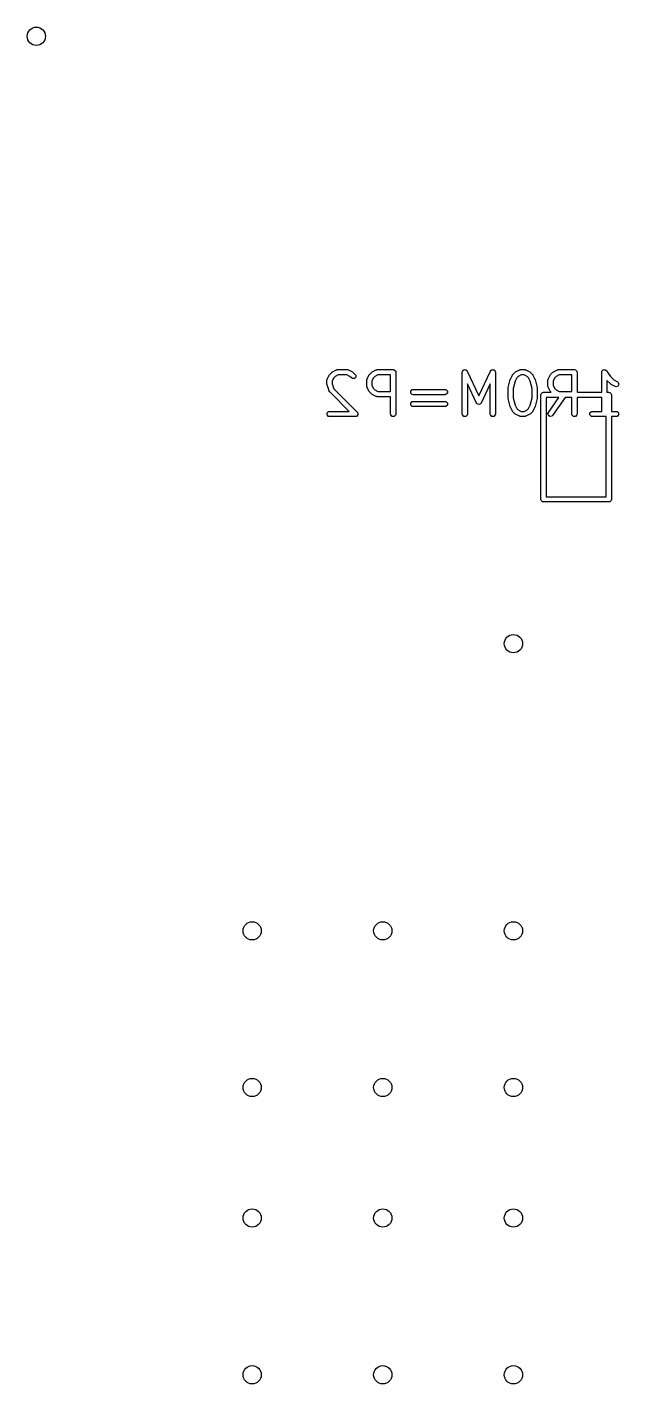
# Model space of a CAD drawing. Header units: inches. Extents: x 0.38 to 5.39, y 0.07 to 3.28.
# Drawn here: x 0.383 to 0.829, y 2.074 to 3.097 of the extents above; entities that cross this region are included whole.
import ezdxf

# ---------------------------------------------------------------- set-up
doc = ezdxf.new("R2010")
doc.units = ezdxf.units.IN
doc.header["$MEASUREMENT"] = 0
doc.layers.add('BLACK', color=250, linetype='CONTINUOUS')

msp = doc.modelspace()

# ---------------------------------------------------------------- linework, layer by layer
at = {"layer": 'BLACK', "linetype": 'CONTINUOUS'}
for p, q in [((0.6091, 2.8316), (0.6106, 2.8346)), ((0.6106, 2.8346), (0.6108, 2.8349)), ((0.6108, 2.8349), (0.611, 2.8351)), ((0.611, 2.8351), (0.6125, 2.8366)), ((0.6125, 2.8366), (0.6127, 2.8368)), ((0.6127, 2.8368), (0.613, 2.837)), ((0.613, 2.837), (0.616, 2.8385)), ((0.615, 2.8336), (0.614, 2.8326)), ((0.6173, 2.8348), (0.615, 2.8336)), ((0.616, 2.8385), (0.6161, 2.8385)), ((0.6161, 2.8385), (0.6161, 2.8386)), ((0.6161, 2.8386), (0.6164, 2.8386)), ((0.6164, 2.8386), (0.6167, 2.8387)), ((0.6167, 2.8387), (0.6168, 2.8387)), ((0.6168, 2.8387), (0.6169, 2.8387)), ((0.6169, 2.8387), (0.6244, 2.8387)), ((0.6239, 2.8348), (0.6173, 2.8348)), ((0.6262, 2.8336), (0.6239, 2.8348)), ((0.6244, 2.8387), (0.6245, 2.8387)), ((0.6245, 2.8387), (0.6245, 2.8387)), ((0.6245, 2.8387), (0.6248, 2.8386)), ((0.6248, 2.8386), (0.6251, 2.8386)), ((0.6251, 2.8386), (0.6251, 2.8385)), ((0.6251, 2.8385), (0.6252, 2.8385)), ((0.6252, 2.8385), (0.6282, 2.837)), ((0.6275, 2.8324), (0.6262, 2.8336)), ((0.6282, 2.837), (0.6285, 2.8368)), ((0.6285, 2.8368), (0.6287, 2.8366)), ((0.6287, 2.8366), (0.6302, 2.8351)), ((0.6302, 2.8351), (0.6307, 2.8345)), ((0.6307, 2.8345), (0.6307, 2.833)), ((0.6391, 2.8316), (0.6406, 2.8346)), ((0.6406, 2.8346), (0.6408, 2.8349)), ((0.6408, 2.8349), (0.641, 2.8351)), ((0.641, 2.8351), (0.6425, 2.8366)), ((0.6425, 2.8366), (0.6427, 2.8368)), ((0.6427, 2.8368), (0.643, 2.837)), ((0.643, 2.837), (0.646, 2.8385)), ((0.645, 2.8336), (0.644, 2.8326)), ((0.6473, 2.8348), (0.645, 2.8336)), ((0.646, 2.8385), (0.6461, 2.8385)), ((0.6461, 2.8385), (0.6461, 2.8386)), ((0.6461, 2.8386), (0.6464, 2.8386)), ((0.6464, 2.8386), (0.6467, 2.8387)), ((0.6467, 2.8387), (0.6468, 2.8387)), ((0.6468, 2.8387), (0.6469, 2.8387)), ((0.6469, 2.8387), (0.6589, 2.8387)), ((0.6569, 2.8348), (0.6473, 2.8348)), ((0.6569, 2.8222), (0.6569, 2.8348)), ((0.6589, 2.8387), (0.6596, 2.8386)), ((0.6596, 2.8386), (0.6607, 2.8375)), ((0.6607, 2.8375), (0.6608, 2.8368)), ((0.6608, 2.8368), (0.6608, 2.8053)), ((0.7109, 2.8368), (0.711, 2.8375)), ((0.7109, 2.8053), (0.7109, 2.8368)), ((0.711, 2.8375), (0.7113, 2.8378)), ((0.7113, 2.8378), (0.7114, 2.8381)), ((0.7114, 2.8381), (0.7118, 2.8383)), ((0.7118, 2.8383), (0.7121, 2.8386)), ((0.7121, 2.8386), (0.7124, 2.8386)), ((0.7124, 2.8386), (0.7128, 2.8387)), ((0.7128, 2.8387), (0.7132, 2.8386)), ((0.7132, 2.8386), (0.7136, 2.8386)), ((0.7136, 2.8386), (0.7138, 2.8383)), ((0.7138, 2.8383), (0.7142, 2.8382)), ((0.7142, 2.8382), (0.7146, 2.8376)), ((0.7146, 2.8376), (0.7233, 2.8189)), ((0.7233, 2.8189), (0.7321, 2.8376)), ((0.7321, 2.8376), (0.7325, 2.8382)), ((0.7325, 2.8382), (0.7328, 2.8383)), ((0.7328, 2.8383), (0.7331, 2.8386)), ((0.7331, 2.8386), (0.7335, 2.8386)), ((0.7335, 2.8386), (0.7339, 2.8387)), ((0.7339, 2.8387), (0.7342, 2.8386)), ((0.7342, 2.8386), (0.7346, 2.8386)), ((0.7346, 2.8386), (0.7349, 2.8383)), ((0.7349, 2.8383), (0.7353, 2.8381)), ((0.7353, 2.8381), (0.7354, 2.8378)), ((0.7354, 2.8378), (0.7357, 2.8375)), ((0.7357, 2.8375), (0.7358, 2.8368)), ((0.7358, 2.8368), (0.7358, 2.8053)), ((0.7471, 2.8316), (0.7486, 2.8346)), ((0.7486, 2.8346), (0.7488, 2.8349)), ((0.7488, 2.8349), (0.7489, 2.8351)), ((0.7489, 2.8351), (0.7504, 2.8366)), ((0.7504, 2.8366), (0.7507, 2.8368)), ((0.7507, 2.8368), (0.751, 2.837)), ((0.751, 2.837), (0.754, 2.8385)), ((0.753, 2.8336), (0.752, 2.8326)), ((0.7553, 2.8348), (0.753, 2.8336)), ((0.754, 2.8385), (0.7541, 2.8385)), ((0.7541, 2.8385), (0.7541, 2.8386)), ((0.7541, 2.8386), (0.7544, 2.8386)), ((0.7544, 2.8386), (0.7547, 2.8387)), ((0.7547, 2.8387), (0.7547, 2.8387)), ((0.7547, 2.8387), (0.7548, 2.8387)), ((0.7548, 2.8387), (0.7578, 2.8387)), ((0.7574, 2.8348), (0.7553, 2.8348)), ((0.7597, 2.8336), (0.7574, 2.8348)), ((0.7578, 2.8387), (0.7579, 2.8387)), ((0.7579, 2.8387), (0.758, 2.8387)), ((0.758, 2.8387), (0.7583, 2.8386)), ((0.7583, 2.8386), (0.7586, 2.8386)), ((0.7586, 2.8386), (0.7586, 2.8385)), ((0.7586, 2.8385), (0.7587, 2.8385)), ((0.7587, 2.8385), (0.7617, 2.837)), ((0.7607, 2.8326), (0.7597, 2.8336)), ((0.7617, 2.837), (0.762, 2.8368)), ((0.762, 2.8368), (0.7622, 2.8366)), ((0.7622, 2.8366), (0.7637, 2.8351)), ((0.7637, 2.8351), (0.7639, 2.8349)), ((0.7639, 2.8349), (0.7641, 2.8346)), ((0.7641, 2.8346), (0.7656, 2.8316)), ((0.7756, 2.8316), (0.7771, 2.8346)), ((0.7771, 2.8346), (0.7773, 2.8349)), ((0.7773, 2.8349), (0.7774, 2.8351)), ((0.7774, 2.8351), (0.7789, 2.8366)), ((0.7789, 2.8366), (0.7792, 2.8368)), ((0.7792, 2.8368), (0.7795, 2.837)), ((0.7795, 2.837), (0.7825, 2.8385)), ((0.7815, 2.8336), (0.7805, 2.8326)), ((0.7838, 2.8348), (0.7815, 2.8336)), ((0.7825, 2.8385), (0.7826, 2.8386)), ((0.7825, 2.8385), (0.7825, 2.8385)), ((0.7826, 2.8386), (0.7829, 2.8386)), ((0.7829, 2.8386), (0.7832, 2.8387)), ((0.7832, 2.8387), (0.7832, 2.8387)), ((0.7832, 2.8387), (0.7833, 2.8387)), ((0.7833, 2.8387), (0.7953, 2.8387)), ((0.7934, 2.8348), (0.7838, 2.8348)), ((0.7934, 2.8222), (0.7934, 2.8348)), ((0.7953, 2.8387), (0.7961, 2.8386)), ((0.7961, 2.8386), (0.7972, 2.8375)), ((0.7972, 2.8375), (0.7973, 2.8368)), ((0.7973, 2.8368), (0.7973, 2.8216)), ((0.8159, 2.8368), (0.816, 2.8375)), ((0.8159, 2.8216), (0.8159, 2.8368)), ((0.816, 2.8375), (0.8162, 2.8377)), ((0.8162, 2.8379), (0.8167, 2.8382)), ((0.8162, 2.8377), (0.8162, 2.8379)), ((0.8167, 2.8382), (0.8171, 2.8386)), ((0.8171, 2.8386), (0.8173, 2.8386)), ((0.8173, 2.8386), (0.8174, 2.8387)), ((0.8174, 2.8387), (0.818, 2.8386)), ((0.818, 2.8386), (0.8186, 2.8386)), ((0.8186, 2.8386), (0.8187, 2.8384)), ((0.8187, 2.8384), (0.8189, 2.8384)), ((0.8189, 2.8384), (0.8195, 2.8378)), ((0.8195, 2.8378), (0.8224, 2.8335)), ((0.8224, 2.8335), (0.825, 2.8309)), ((0.6089, 2.8309), (0.609, 2.8312)), ((0.6089, 2.8308), (0.6089, 2.8309)), ((0.6089, 2.8309), (0.6089, 2.8309)), ((0.6089, 2.8278), (0.6089, 2.8308)), ((0.6089, 2.8274), (0.6089, 2.8278)), ((0.609, 2.8271), (0.6089, 2.8274)), ((0.609, 2.8312), (0.609, 2.8315)), ((0.609, 2.8315), (0.6091, 2.8315)), ((0.6105, 2.8226), (0.609, 2.8271)), ((0.6091, 2.8315), (0.6091, 2.8316)), ((0.614, 2.8326), (0.6128, 2.8303)), ((0.6128, 2.8303), (0.6128, 2.8281)), ((0.6128, 2.8281), (0.6141, 2.8243)), ((0.6141, 2.8243), (0.6317, 2.8067)), ((0.6281, 2.8319), (0.6275, 2.8324)), ((0.6296, 2.8319), (0.6281, 2.8319)), ((0.6307, 2.833), (0.6296, 2.8319)), ((0.6389, 2.8309), (0.639, 2.8312)), ((0.6389, 2.8308), (0.6389, 2.8309)), ((0.6389, 2.8309), (0.6389, 2.8309)), ((0.6389, 2.8263), (0.6389, 2.8308)), ((0.6389, 2.8262), (0.6389, 2.8263)), ((0.6389, 2.8261), (0.6389, 2.8262)), ((0.639, 2.8258), (0.6389, 2.8261)), ((0.639, 2.8312), (0.639, 2.8315)), ((0.639, 2.8315), (0.6391, 2.8315)), ((0.639, 2.8255), (0.639, 2.8258)), ((0.6391, 2.8255), (0.639, 2.8255)), ((0.6391, 2.8315), (0.6391, 2.8316)), ((0.6391, 2.8254), (0.6391, 2.8255)), ((0.6406, 2.8224), (0.6391, 2.8254)), ((0.644, 2.8326), (0.6428, 2.8303)), ((0.6428, 2.8303), (0.6428, 2.8267)), ((0.6428, 2.8267), (0.644, 2.8244)), ((0.644, 2.8244), (0.645, 2.8234)), ((0.645, 2.8234), (0.6473, 2.8222)), ((0.672, 2.8225), (0.6731, 2.8236)), ((0.6731, 2.8236), (0.6738, 2.8237)), ((0.6738, 2.8237), (0.6978, 2.8237)), ((0.6978, 2.8237), (0.6986, 2.8236)), ((0.6986, 2.8236), (0.6997, 2.8225)), ((0.7216, 2.8134), (0.7148, 2.8279)), ((0.7148, 2.8279), (0.7148, 2.8053)), ((0.7319, 2.8279), (0.7251, 2.8134)), ((0.7319, 2.8053), (0.7319, 2.8279)), ((0.7454, 2.8252), (0.7469, 2.8312)), ((0.7454, 2.825), (0.7454, 2.8252)), ((0.7454, 2.8248), (0.7454, 2.825)), ((0.7454, 2.8173), (0.7454, 2.8248)), ((0.7469, 2.8312), (0.747, 2.8314)), ((0.747, 2.8314), (0.7471, 2.8316)), ((0.7507, 2.8301), (0.7493, 2.8245)), ((0.7493, 2.8245), (0.7493, 2.8175)), ((0.752, 2.8326), (0.7507, 2.8301)), ((0.762, 2.8301), (0.7607, 2.8326)), ((0.7634, 2.8245), (0.762, 2.8301)), ((0.7634, 2.8175), (0.7634, 2.8245)), ((0.7656, 2.8316), (0.7657, 2.8314)), ((0.7657, 2.8314), (0.7657, 2.8312)), ((0.7657, 2.8312), (0.7672, 2.8252)), ((0.7672, 2.8252), (0.7673, 2.825)), ((0.7673, 2.825), (0.7673, 2.8248)), ((0.7673, 2.8248), (0.7673, 2.8173)), ((0.7754, 2.8309), (0.7755, 2.8312)), ((0.7754, 2.8308), (0.7754, 2.8309)), ((0.7754, 2.8309), (0.7754, 2.8309)), ((0.7754, 2.8263), (0.7754, 2.8308)), ((0.7754, 2.8262), (0.7754, 2.8263)), ((0.7754, 2.8261), (0.7754, 2.8262)), ((0.7755, 2.8258), (0.7754, 2.8261)), ((0.7755, 2.8315), (0.7756, 2.8316)), ((0.7755, 2.8312), (0.7755, 2.8315)), ((0.7755, 2.8315), (0.7755, 2.8315)), ((0.7755, 2.8255), (0.7755, 2.8258)), ((0.7756, 2.8254), (0.7755, 2.8255)), ((0.7755, 2.8255), (0.7755, 2.8255)), ((0.7771, 2.8224), (0.7756, 2.8254)), ((0.7805, 2.8326), (0.7793, 2.8303)), ((0.7793, 2.8303), (0.7793, 2.8267)), ((0.7793, 2.8267), (0.7805, 2.8244)), ((0.7805, 2.8244), (0.7815, 2.8234)), ((0.7815, 2.8234), (0.7838, 2.8222)), ((0.8224, 2.8279), (0.8198, 2.8305)), ((0.8198, 2.8305), (0.8198, 2.8216)), ((0.8227, 2.8277), (0.8224, 2.8279)), ((0.8229, 2.8275), (0.8227, 2.8277)), ((0.8259, 2.826), (0.8229, 2.8275)), ((0.825, 2.8309), (0.8277, 2.8295)), ((0.8267, 2.8258), (0.8259, 2.826)), ((0.8281, 2.8263), (0.8267, 2.8258)), ((0.8277, 2.8295), (0.8283, 2.829)), ((0.8288, 2.8276), (0.8281, 2.8263)), ((0.8283, 2.829), (0.8288, 2.8276)), ((0.6105, 2.8225), (0.6105, 2.8226)), ((0.6107, 2.8222), (0.6105, 2.8225)), ((0.6105, 2.8225), (0.6105, 2.8225)), ((0.6109, 2.822), (0.6107, 2.8222)), ((0.6109, 2.8219), (0.6109, 2.822)), ((0.611, 2.8219), (0.6109, 2.8219)), ((0.6256, 2.8072), (0.611, 2.8219)), ((0.6408, 2.8221), (0.6406, 2.8224)), ((0.641, 2.8219), (0.6408, 2.8221)), ((0.6425, 2.8204), (0.641, 2.8219)), ((0.6427, 2.8202), (0.6425, 2.8204)), ((0.643, 2.82), (0.6427, 2.8202)), ((0.646, 2.8185), (0.643, 2.82)), ((0.6461, 2.8185), (0.646, 2.8185)), ((0.6461, 2.8184), (0.6461, 2.8185)), ((0.6464, 2.8184), (0.6461, 2.8184)), ((0.6467, 2.8183), (0.6464, 2.8184)), ((0.6468, 2.8183), (0.6467, 2.8183)), ((0.6469, 2.8183), (0.6468, 2.8183)), ((0.6569, 2.8183), (0.6469, 2.8183)), ((0.6473, 2.8222), (0.6569, 2.8222)), ((0.6569, 2.8053), (0.6569, 2.8183)), ((0.672, 2.821), (0.672, 2.8225)), ((0.6731, 2.8199), (0.672, 2.821)), ((0.672, 2.8135), (0.6731, 2.8146)), ((0.672, 2.812), (0.672, 2.8135)), ((0.6738, 2.8198), (0.6731, 2.8199)), ((0.6731, 2.8146), (0.6738, 2.8147)), ((0.6978, 2.8198), (0.6738, 2.8198)), ((0.6738, 2.8147), (0.6978, 2.8147)), ((0.6986, 2.8199), (0.6978, 2.8198)), ((0.6978, 2.8147), (0.6986, 2.8146)), ((0.6997, 2.821), (0.6986, 2.8199)), ((0.6986, 2.8146), (0.6997, 2.8135)), ((0.6997, 2.8225), (0.6997, 2.821)), ((0.6997, 2.8135), (0.6997, 2.812)), ((0.7219, 2.813), (0.7216, 2.8134)), ((0.7219, 2.8129), (0.7219, 2.813)), ((0.722, 2.8128), (0.7219, 2.8129)), ((0.7219, 2.8129), (0.7219, 2.8129)), ((0.7226, 2.8126), (0.722, 2.8128)), ((0.7247, 2.8128), (0.724, 2.8126)), ((0.7248, 2.8129), (0.7247, 2.8129)), ((0.7247, 2.8129), (0.7247, 2.8128)), ((0.7251, 2.8134), (0.7248, 2.813)), ((0.7248, 2.813), (0.7248, 2.8129)), ((0.7454, 2.817), (0.7454, 2.8173)), ((0.7454, 2.8168), (0.7454, 2.817)), ((0.7469, 2.8108), (0.7454, 2.8168)), ((0.7493, 2.8175), (0.7507, 2.8119)), ((0.762, 2.8119), (0.7634, 2.8175)), ((0.7672, 2.8168), (0.7657, 2.8108)), ((0.7673, 2.817), (0.7672, 2.8168)), ((0.7673, 2.8173), (0.7673, 2.817)), ((0.7701, 2.8196), (0.7703, 2.8204)), ((0.7701, 2.7409), (0.7701, 2.8196)), ((0.7703, 2.8204), (0.7713, 2.8214)), ((0.7713, 2.8214), (0.7721, 2.8216)), ((0.7721, 2.8216), (0.7777, 2.8216)), ((0.7836, 2.8177), (0.7741, 2.8177)), ((0.7741, 2.8177), (0.7741, 2.7429)), ((0.7757, 2.8064), (0.7836, 2.8177)), ((0.7773, 2.8221), (0.7771, 2.8224)), ((0.7774, 2.8219), (0.7773, 2.8221)), ((0.7777, 2.8216), (0.7774, 2.8219)), ((0.7884, 2.8177), (0.7789, 2.8041)), ((0.7838, 2.8222), (0.7934, 2.8222)), ((0.7934, 2.8177), (0.7884, 2.8177)), ((0.7934, 2.8053), (0.7934, 2.8177)), ((0.7973, 2.8216), (0.8159, 2.8216)), ((0.7973, 2.8177), (0.7973, 2.8053)), ((0.8159, 2.8177), (0.7973, 2.8177)), ((0.8159, 2.8072), (0.8159, 2.8177)), ((0.8198, 2.8216), (0.8213, 2.8216)), ((0.8213, 2.8216), (0.8221, 2.8214)), ((0.8221, 2.8214), (0.8231, 2.8204)), ((0.8231, 2.8204), (0.8233, 2.8196)), ((0.8233, 2.8196), (0.8233, 2.8072)), ((0.609, 2.806), (0.6101, 2.8071)), ((0.609, 2.8045), (0.609, 2.806)), ((0.6101, 2.8034), (0.609, 2.8045)), ((0.6101, 2.8071), (0.6109, 2.8072)), ((0.6109, 2.8033), (0.6101, 2.8034)), ((0.6109, 2.8072), (0.6256, 2.8072)), ((0.6304, 2.8033), (0.6109, 2.8033)), ((0.6311, 2.8034), (0.6304, 2.8033)), ((0.6322, 2.8045), (0.6311, 2.8034)), ((0.6317, 2.8067), (0.6322, 2.806)), ((0.6322, 2.806), (0.6322, 2.8045)), ((0.657, 2.8045), (0.6569, 2.8053)), ((0.6581, 2.8034), (0.657, 2.8045)), ((0.6596, 2.8034), (0.6581, 2.8034)), ((0.6607, 2.8045), (0.6596, 2.8034)), ((0.6608, 2.8053), (0.6607, 2.8045)), ((0.6731, 2.8109), (0.672, 2.812)), ((0.6738, 2.8108), (0.6731, 2.8109)), ((0.6978, 2.8108), (0.6738, 2.8108)), ((0.6986, 2.8109), (0.6978, 2.8108)), ((0.6997, 2.812), (0.6986, 2.8109)), ((0.711, 2.8045), (0.7109, 2.8053)), ((0.7121, 2.8034), (0.711, 2.8045)), ((0.7136, 2.8034), (0.7121, 2.8034)), ((0.7147, 2.8045), (0.7136, 2.8034)), ((0.7148, 2.8053), (0.7147, 2.8045)), ((0.7233, 2.8123), (0.7226, 2.8126)), ((0.7234, 2.8123), (0.7233, 2.8123)), ((0.7233, 2.8123), (0.7233, 2.8123)), ((0.724, 2.8126), (0.7234, 2.8123)), ((0.732, 2.8045), (0.7319, 2.8053)), ((0.7331, 2.8034), (0.732, 2.8045)), ((0.7346, 2.8034), (0.7331, 2.8034)), ((0.7357, 2.8045), (0.7346, 2.8034)), ((0.7358, 2.8053), (0.7357, 2.8045)), ((0.747, 2.8106), (0.7469, 2.8108)), ((0.7471, 2.8104), (0.747, 2.8106)), ((0.7486, 2.8074), (0.7471, 2.8104)), ((0.7488, 2.8071), (0.7486, 2.8074)), ((0.7489, 2.8069), (0.7488, 2.8071)), ((0.7504, 2.8054), (0.7489, 2.8069)), ((0.7507, 2.8052), (0.7504, 2.8054)), ((0.7507, 2.8119), (0.752, 2.8094)), ((0.751, 2.805), (0.7507, 2.8052)), ((0.754, 2.8035), (0.751, 2.805)), ((0.752, 2.8094), (0.753, 2.8084)), ((0.753, 2.8084), (0.7553, 2.8072)), ((0.7541, 2.8035), (0.754, 2.8035)), ((0.7541, 2.8034), (0.7541, 2.8035)), ((0.7544, 2.8034), (0.7541, 2.8034)), ((0.7547, 2.8033), (0.7544, 2.8034)), ((0.7548, 2.8033), (0.7547, 2.8033)), ((0.7547, 2.8033), (0.7547, 2.8033)), ((0.7578, 2.8033), (0.7548, 2.8033)), ((0.7553, 2.8072), (0.7574, 2.8072)), ((0.7574, 2.8072), (0.7597, 2.8084)), ((0.7579, 2.8033), (0.7578, 2.8033)), ((0.758, 2.8033), (0.7579, 2.8033)), ((0.7583, 2.8034), (0.758, 2.8033)), ((0.7586, 2.8034), (0.7583, 2.8034)), ((0.7587, 2.8035), (0.7586, 2.8035)), ((0.7586, 2.8035), (0.7586, 2.8034)), ((0.7617, 2.805), (0.7587, 2.8035)), ((0.7597, 2.8084), (0.7607, 2.8094)), ((0.7607, 2.8094), (0.762, 2.8119)), ((0.762, 2.8052), (0.7617, 2.805)), ((0.7622, 2.8054), (0.762, 2.8052)), ((0.7637, 2.8069), (0.7622, 2.8054)), ((0.7639, 2.8071), (0.7637, 2.8069)), ((0.7641, 2.8074), (0.7639, 2.8071)), ((0.7656, 2.8104), (0.7641, 2.8074)), ((0.7657, 2.8106), (0.7656, 2.8104)), ((0.7657, 2.8108), (0.7657, 2.8106)), ((0.7754, 2.8057), (0.7757, 2.8064)), ((0.7757, 2.8042), (0.7754, 2.8057)), ((0.7769, 2.8033), (0.7757, 2.8042)), ((0.7784, 2.8036), (0.7769, 2.8033)), ((0.7789, 2.8041), (0.7784, 2.8036)), ((0.7935, 2.8045), (0.7934, 2.8053)), ((0.7946, 2.8034), (0.7935, 2.8045)), ((0.7961, 2.8034), (0.7946, 2.8034)), ((0.7972, 2.8045), (0.7961, 2.8034)), ((0.7973, 2.8053), (0.7972, 2.8045)), ((0.807, 2.806), (0.8081, 2.8071)), ((0.807, 2.8045), (0.807, 2.806)), ((0.8081, 2.8034), (0.807, 2.8045)), ((0.8081, 2.8071), (0.8088, 2.8072)), ((0.8088, 2.8033), (0.8081, 2.8034)), ((0.8088, 2.8072), (0.8159, 2.8072)), ((0.8193, 2.8033), (0.8088, 2.8033)), ((0.8193, 2.7429), (0.8193, 2.8033)), ((0.8233, 2.8072), (0.8268, 2.8072)), ((0.8268, 2.8033), (0.8233, 2.8033)), ((0.8233, 2.8033), (0.8233, 2.7409)), ((0.8268, 2.8072), (0.8276, 2.8071)), ((0.8276, 2.8034), (0.8268, 2.8033)), ((0.8276, 2.8071), (0.8286, 2.806)), ((0.8286, 2.8045), (0.8276, 2.8034)), ((0.8286, 2.806), (0.8286, 2.8045)), ((0.7741, 2.7429), (0.8193, 2.7429)), ((0.7703, 2.7401), (0.7701, 2.7409)), ((0.7713, 2.7391), (0.7703, 2.7401)), ((0.7721, 2.7389), (0.7713, 2.7391)), ((0.8213, 2.7389), (0.7721, 2.7389)), ((0.8221, 2.7391), (0.8213, 2.7389)), ((0.8231, 2.7401), (0.8221, 2.7391)), ((0.8233, 2.7409), (0.8231, 2.7401))]:
    msp.add_line(p, q, dxfattribs=at)
at = {"layer": 'BLACK'}
for centre in [(0.39, 3.09), (0.39, 3.09), (0.7494, 2.6321), (0.7494, 2.6321), (0.5526, 2.4156), (0.5526, 2.4156), (0.651, 2.4156), (0.651, 2.4156), (0.7494, 2.4156), (0.7494, 2.4156), (0.5526, 2.2975), (0.5526, 2.2975), (0.651, 2.2975), (0.651, 2.2975), (0.7494, 2.2975), (0.7494, 2.2975), (0.5526, 2.1991), (0.5526, 2.1991), (0.651, 2.1991), (0.651, 2.1991), (0.7494, 2.1991), (0.7494, 2.1991), (0.5526, 2.0809), (0.5526, 2.0809), (0.651, 2.0809), (0.651, 2.0809), (0.7494, 2.0809), (0.7494, 2.0809)]:
    msp.add_circle(centre, 0.00689, dxfattribs=at)

doc.saveas('drawing.dxf')
